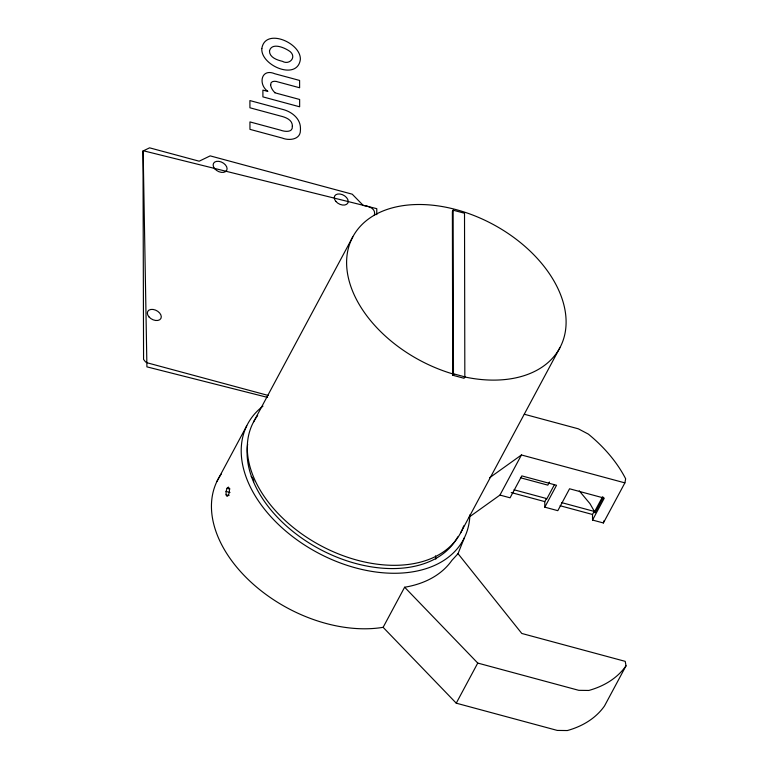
<?xml version="1.0" encoding="UTF-8"?>
<svg xmlns="http://www.w3.org/2000/svg" width="769" height="769" viewBox="0 0 769 769"><rect width="100%" height="100%" fill="white"/><g stroke="black" fill="none" stroke-linecap="round" stroke-linejoin="round"><path stroke-width="1.15" d="M376.752 214.666L376.781 208.668L143.14 150.705L146.917 366.861L267.602 397.41M270.688 84.801C270.236 80.697 275.437 80.851 278.032 81.947L299.622 87.762L299.602 80.437L274.802 73.747C260.941 67.864 258.009 84.58 267.872 91.367L262.892 90.136L262.911 96.884L299.65 106.795L299.641 99.47L274.764 92.761M561.774 502.657L594.177 511.404L592.524 514.48L592.534 520.046L603.386 522.968L603.771 520.94M603.386 522.968L624.889 482.874L625.658 478.808A122.406 80.466 28.2 0 0 588.333 434.101L578.288 428.804L524.323 414.251M226.076 491.458L227.047 488.257L228.422 487.094L229.402 488.671L229.412 492.054L228.451 495.255L227.076 496.409L226.096 494.842L226.076 491.458L230.018 492.429M404.629 587.237A122.396 80.457 28.2 0 0 451.845 560.418L458.026 553.67L464.389 537.733M216.983 481.327L246.753 425.805M253.491 422.075L352.798 236.871M453.143 210.177L452.383 211.61L452.701 375.224L464.063 378.29L464.832 376.858L464.514 213.244L453.143 210.177L453.46 373.792L452.701 375.224M626.014 665.839L604.521 705.942A122.406 80.466 28.2 0 1 567.33 730.55L557.294 730.425L456.248 703.174L383.125 627.331L404.629 587.228L477.751 663.07L578.797 690.331L588.823 690.456A122.406 80.466 28.2 0 0 626.014 665.839L625.235 661.359L521.795 633.464L458.026 553.67M460.593 532.946L559.899 347.732M469.148 517.104L499.956 495.073L521.449 454.969L624.889 482.874M549.47 482.048L547.816 485.133L520.44 477.751M592.534 520.046L604.28 498.139L569.56 488.776L557.813 510.674L544.798 507.165L544.788 501.609L546.442 498.523L514.038 489.786M554.487 484.557L546.442 499.552L546.442 498.523M544.798 507.165L556.535 485.268L521.815 475.896L510.078 497.803L499.956 495.073M456.248 703.174L477.751 663.07M603.405 497.264L595.129 512.683L594.177 512.423L602.588 496.745M489.69 477.693L521.449 454.969M226.096 494.842L229.037 495.553M227.047 488.257L229.998 488.988M453.46 373.792L464.832 376.858M268.371 395.497L147.802 362.978L145.591 361.968L143.572 359.411L142.986 151.022L149.59 147.831L199.171 161.202L210.177 155.876L352.24 194.192L363.276 205.467C368.37 206.005 376.339 208.399 374.311 215.282M511.222 492.554L544.788 501.609M560.12 505.742L592.524 514.48M579.259 490.853L589.967 503.666L595.129 512.683M594.177 511.404L594.177 512.423M251.213 476.396A9.286 6.104 28.2 0 1 253.77 481.702M435.485 555.872A116.109 76.333 28.2 0 1 435.792 559.159M383.125 627.321A122.386 80.457 28.2 0 1 249.396 580.662A122.386 80.457 28.2 0 1 221.261 474.069M457.766 536.887A116.109 76.333 28.2 0 1 331.583 554.93A116.109 76.333 28.2 0 1 247.647 444.117M469.907 514.865A122.396 80.466 28.2 0 1 318.962 553.43A122.396 80.466 28.2 0 1 262.95 406.167M453.97 374.263A117.455 77.208 28.2 0 1 360.815 225.759A117.455 77.208 28.2 0 1 549.153 273.331A117.455 77.208 28.2 0 1 464.043 376.81M463.707 525.871A117.455 77.208 28.2 0 1 320.663 545.615A117.455 77.208 28.2 0 1 257.644 415.558M274.898 92.684A14.621 9.613 28.2 0 1 270.611 84.782M261.825 48.553C260.537 65.365 296.997 81.149 300.323 59.732C301.592 43.054 265.113 27.165 261.825 48.553M269.477 50.927C269.333 56.695 275.638 59.501 280.329 60.77A30.914 20.321 28.2 0 0 282.367 61.299C289.231 65.355 296.719 57.483 290.374 51.792C285.309 47.861 271.765 41.834 269.477 50.927M292.345 126.318C292.96 132.912 284.405 131.662 280.57 130.172L249.944 121.915L249.963 129.355L282.271 138.064C289.038 140.871 300.602 139.747 300.41 130.249A38.133 25.069 28.2 0 0 300.448 128.029C300.333 118.013 290.961 111.245 281.983 109.227L249.906 100.576L249.925 107.785L280.387 116.004C285.482 117.196 292.749 119.829 292.345 126.318M335.909 201.468A7.469 4.912 28.2 0 0 347.809 203.074A7.469 4.912 28.2 0 0 339.994 194.019A7.469 4.912 28.2 0 0 335.909 201.468M214.782 168.805A7.469 4.912 28.2 0 0 226.682 170.41A7.469 4.912 28.2 0 0 218.877 161.346A7.469 4.912 28.2 0 0 214.782 168.805M148.984 316.905A7.469 4.912 28.2 0 0 160.884 318.51A7.469 4.912 28.2 0 0 153.079 309.446A7.469 4.912 28.2 0 0 148.984 316.905"/></g></svg>
